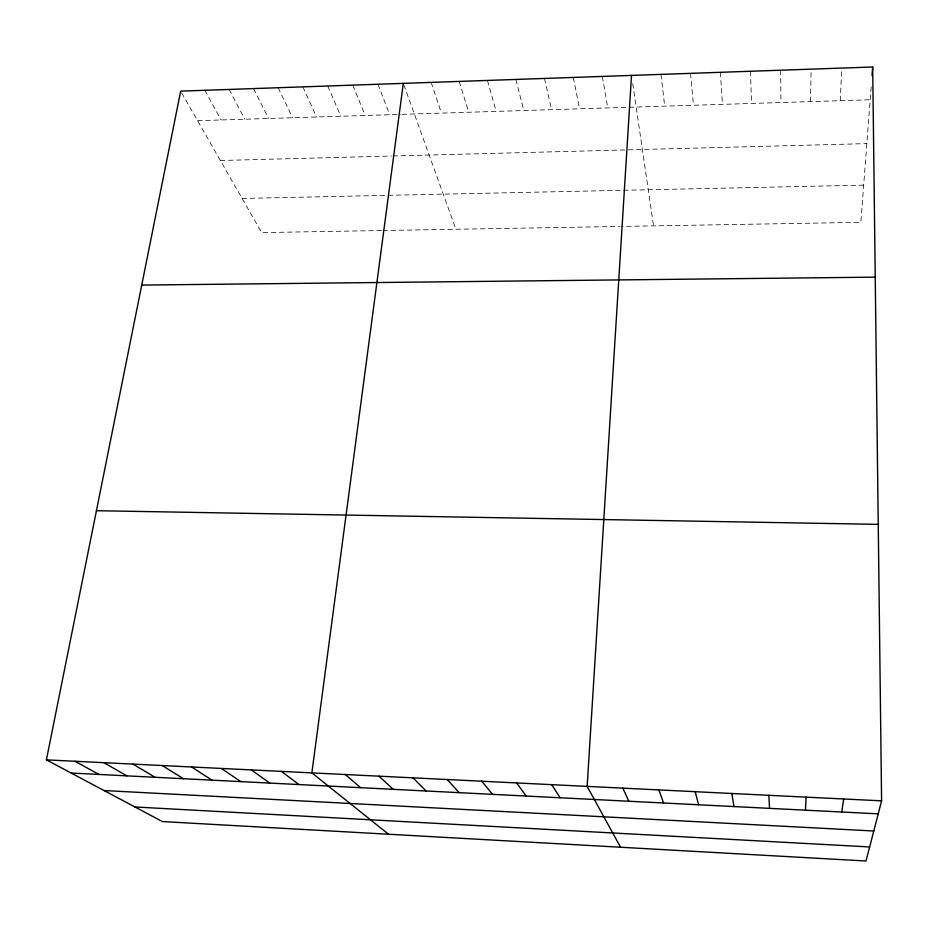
<?xml version="1.0" encoding="UTF-8"?>
<svg xmlns="http://www.w3.org/2000/svg" width="928" height="928" viewBox="0 0 928 928"><rect width="100%" height="100%" fill="white"/><g stroke="black" fill="none" stroke-linecap="round" stroke-linejoin="round"><path stroke-width="0.7" stroke-dasharray="4.64 3.48" d="M810.48 101.616L811.118 69.148M840.234 100.688L841.789 68.08M871.16 86.942L860.848 222.337L621.389 226.432M197.594 120.698L400.641 114.376M402.01 114.33L870.186 99.76M220.377 160.509L391.558 156.032M392.938 155.997L866.845 143.62M242.092 198.441L863.678 185.159M381.443 230.538L261.638 232.592L180.682 91.13M382.893 230.515L619.997 226.455M204.821 90.294L221.119 119.967M229.112 89.448L244.772 119.225M253.553 88.589L268.575 118.482M278.133 87.731L292.506 117.74M302.864 86.872L316.587 116.998M327.746 86.002L340.808 116.244M352.791 85.132L365.18 115.478M377.974 84.251L389.69 114.712M403.796 84.703L455.915 229.262M431.172 82.395L441.438 113.1M459.209 81.42L468.71 112.253M487.444 80.434L496.155 111.406M515.864 79.448L523.786 110.536M544.492 78.451L551.603 109.678M573.295 77.442L579.594 108.808M602.307 76.432L607.782 107.926M632.734 83.659L653.567 225.887M660.945 74.379L664.726 106.152M690.56 73.347L693.483 105.258M720.383 72.314L722.436 104.354M750.416 71.259L751.587 103.449M780.657 70.203L780.935 102.532"/><path stroke-width="1.39" d="M805.481 810.179L806.084 797.14M631.527 75.412L587.146 786.399L620.554 847.241M872.03 75.539L872.68 67.002L180.682 91.13L46.4 759.858L162.354 821.558L866.01 860.998L881.6 800.841L872.68 67.002M403.32 83.369L311.866 772.885L388.519 834.237M841.708 812.012L843.68 798.985M141.729 285.082L875.243 277.147M96.431 510.702L878.236 524.355M46.4 759.858L881.6 800.841M71.154 773.036L878.224 813.856M104.052 790.54L873.793 831.001M134.931 806.966L869.652 846.951M75.04 761.273L98.925 774.439M103.89 762.688L126.892 775.854M132.948 764.115L155.057 777.281M162.226 765.542L183.419 778.708M191.713 766.992L211.978 780.158M221.421 768.454L240.746 781.608M251.349 769.915L269.723 783.081M281.497 771.4L298.909 784.554M345.297 774.532L360.632 787.675M378.995 776.179L393.228 789.322M412.972 777.85L426.08 790.981M447.226 779.532L459.186 792.663M481.771 781.225L492.571 794.345M516.606 782.93L526.222 796.05M551.719 784.659L560.141 797.767M622.862 788.15L628.813 801.235M658.88 789.914L663.566 802.998M695.211 791.7L698.61 804.773M731.856 793.498L733.944 806.56M768.802 795.308L769.567 808.358"/></g></svg>
